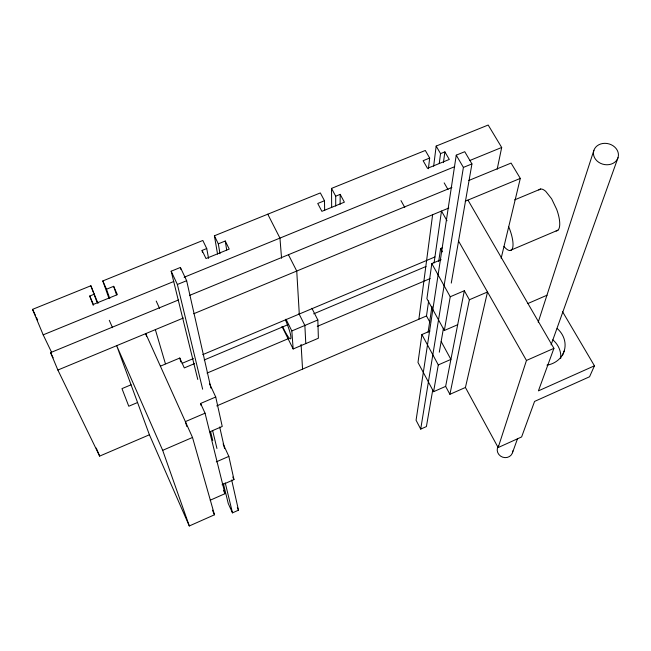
<?xml version="1.0" encoding="UTF-8"?>
<svg xmlns="http://www.w3.org/2000/svg" width="651" height="651" viewBox="0 0 651 651"><rect width="100%" height="100%" fill="white"/><g stroke="black" fill="none" stroke-linecap="round" stroke-linejoin="round"><path stroke-width="0.98" d="M340.131 204.251L340.18 194.364L335.704 196.187L335.713 206.05M428.399 168.755L429.668 158.038L425.306 150.462L331.53 188.399L331.66 207.62M433.656 166.2L436.162 146.076L488.185 125.033L501.685 147.468L497.177 169.244M439.254 163.409L440.54 153.628L436.162 146.076M418.878 319.226L432.622 214.74M443.412 162.644L444.885 151.862L440.54 153.628M429.953 331.074L421.897 334.549L417.991 362.469L433.582 391.69L445.634 386.385L464.326 290.737L450.24 296.758L444.324 330.496L457.686 324.727M441.126 259.668L431.816 263.598L426.91 298.703L444.324 330.496M429.863 322.147L426.495 315.955L428.651 300.9M434.079 262.914L441.492 211.062L447.001 220.746M428.122 332.205L431.987 306.304M438.693 261.474L440.629 248.519L442.42 247.771M451.273 283.095L471.934 163.922L464.749 151.707L456.245 155.166L416.07 420.245L420.701 429.107L426.405 426.568L432.728 390.087M420.701 429.107L463.398 167.413L456.245 155.166M439.295 352.199L443.461 328.161M433.582 391.69L438.286 364.918L421.897 334.549M469.387 299.753L487.509 291.974L465.424 387.467L449.906 394.319L469.387 299.753L464.326 290.737M501.156 258.268L520.304 178.407L511.084 163.084L468.81 180.482M538.206 322.196L593.875 150.34M562.48 311.585L594.444 365.813L589.562 376.766L534.569 401.423L521.622 436.935L498.145 447.562L526.464 360.467L458.524 241.008M512.483 452.746L517.61 438.424M551.08 344.851L618.011 157.688A12.621 10.603 13.8 0 0 602.728 143.497A12.621 10.603 13.8 0 0 597.057 160.968A12.621 10.603 13.8 0 0 618.011 157.688M467.971 200.093L553.92 348.334L538.418 390.86L594.444 365.813M562.391 355.682L564.181 351.027M189.303 525.967L162.677 450.337L116.675 345.665L149.413 434.778L189.303 525.967L214.488 514.786L192.509 437.456L145.726 333.629L146.638 336.534M223.407 483.799L228.257 503.524L232.48 512.858L238.494 510.189L231.683 480.015M222.072 484.832L233.969 479.592L228.843 456.384L223.114 443.909M210.2 500.22L224.986 493.686L205.049 413.19L200.598 403.474L215.733 397.004L209.435 383.431M526.464 360.467L553.92 348.334M216.278 461.876L228.843 456.384M438.286 364.918L450.907 359.401L441.215 341.604M209.72 431.865L222.235 426.454L215.733 397.004M527.79 303.561L547.06 295.204M162.677 450.337L192.509 437.456M178.439 299.989L50.591 352.606L57.866 370.037L99.644 456.115L149.413 434.778M216.726 405.915L426.495 315.955M205.049 413.19L185.38 421.628L186.78 426.47M509.945 250.554L557.98 230.161M281.981 326.436L293.153 348.977L318.38 338.243L317.834 319.966L311.902 308.305M293.153 348.977L291.843 330.952L317.834 319.966M137.564 402.513L128.776 406.24L121.973 388.623L131.054 384.806M207.042 373.088L288.303 338.666M317.273 326.395L430.156 278.579M182.142 363.315L193.388 358.579M202.762 354.64L434.933 256.958M194.625 363.567L184.314 367.913L179.79 358.034L160.39 366.171M204.219 359.979L288.401 324.491M313.668 313.839L426.006 266.487M514.607 199.89L540.631 189.034M57.866 370.037L183.444 317.997M193.746 313.725L448.799 208.035M465.229 201.224L520.304 178.407M189.718 295.342L451.9 187.439M98 303.415L90.871 285.765L32.55 309.363L43.186 334.85L173.784 281.484M184.119 277.261L454.707 166.672M469.745 160.528L501.685 147.468M202.648 389.208L177.381 284.487L186.642 280.695L180.4 267.455L171.164 271.215L197.766 379.452M463.398 167.413L471.934 163.922M108.945 298.337L102.809 280.939L202.827 240.471L206.725 248.536L208.564 258.366M217.556 254.093L214.399 235.792L320.341 192.932L324.491 200.736L324.646 210.558M93.272 305.343L89.724 296.034L94.525 294.081M109.791 298.614L106.495 289.223L113.656 286.318L117.375 294.643L93.394 304.408L89.724 296.034M202.461 252.385L202.079 250.423L206.725 248.536M219.989 253.711L218.321 243.832L225.262 241.016L229.225 249.081L205.993 258.545L202.079 250.423M324.491 200.736L317.745 203.478L321.895 211.339L344.379 202.184L340.18 194.364M429.668 158.038L423.126 160.699L427.487 168.332L449.296 159.446L444.885 151.862M503.996 246.428L505.143 247.795A22.622 7.088 67.5 0 0 512.719 247.616A22.622 7.088 67.5 0 0 509.66 229.144L508.691 226.849M444.169 182.874L448.034 189.596M440.629 248.519L442.501 251.864M400.975 200.598L404.767 207.4M431.816 263.598L450.24 296.758M465.424 387.467L498.145 447.562M445.634 386.385L449.906 394.319M331.53 188.399L335.704 196.187M267.773 214.195L279.946 238.095L281.566 258.268M288.426 254.72L296.742 271.044L299.289 314.026M298.972 313.741L304.863 325.443L305.791 343.598M285.984 319.202L291.843 330.952M214.399 235.792L218.321 243.832M43.186 334.85L51.543 352.215M50.591 352.606L53.13 357.847M32.55 309.363L35.512 315.556M36.366 317.322L37.636 319.983M171.164 271.215L177.381 284.487M156.207 301.055L159.552 308.346M232.789 477.02L233.969 479.592M237.338 507.642L238.494 510.189M223.456 490.309L224.986 493.686M212.438 510.205L214.488 514.786M102.809 280.939L106.495 289.223M109.287 320.316L112.533 327.697M96.258 448.051L99.644 456.115M90.871 285.765L93.248 292.144M93.923 293.959L96.983 302.162M113.656 286.318L116.521 294.797M155.353 329.634L165.419 363.771M179.79 358.034L180.823 361.923M200.598 403.474L201.086 405.418M210.582 431.597L212.755 440.458M212.657 430.702L216.946 448.482M225.238 482.847L232.48 512.858M180.4 267.455L180.856 269.424M186.642 280.695L210.916 388.11M219.696 426.983L224.587 448.62M225.262 241.016L226.678 249.935M301.087 344.395L302.552 369.109M282.843 327.103A18.684 2.645 67.1 0 0 290.94 337.999L290.81 336.046A18.684 2.645 67.1 0 0 285.691 320.471M512.817 450.858A7.885 7.324 20.9 0 1 502.71 457.197A7.885 7.324 20.9 0 1 498.397 446M552.837 339.846A23.509 21.174 17.3 0 1 560.674 358.587M557.183 328.511A23.965 21.499 17 0 1 564.384 350.336A23.965 21.499 17 0 1 546.962 365.162M538.825 190.019A22.468 7.853 67.5 0 1 545.741 191.353L551.625 198.791L556.67 209.337A22.468 7.853 67.5 0 1 556.092 230.967"/></g></svg>
